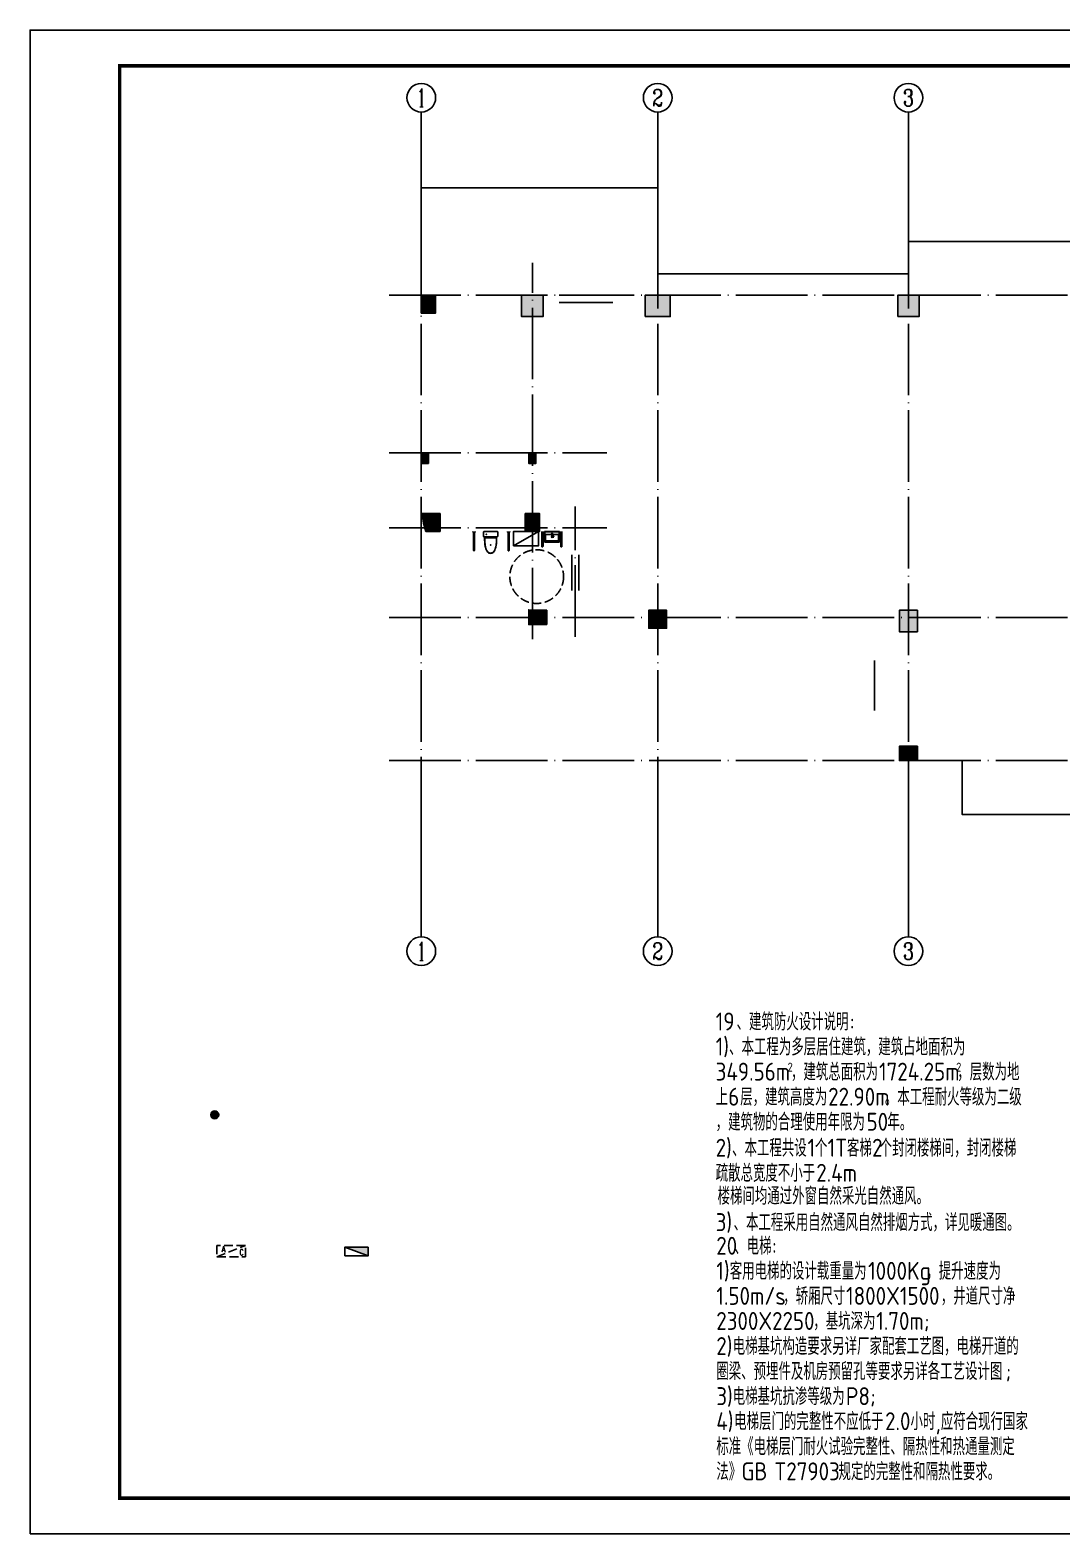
# Model space of a CAD drawing. Extents: x -1041549 to 749950, y -354245 to 17554.
# Drawn here: x -850862 to -822053, y -142205 to -100205 of the extents above; entities that cross this region are included whole.
import ezdxf
from ezdxf.enums import TextEntityAlignment as Align

# ---------------------------------------------------------------- set-up
doc = ezdxf.new("R2010")
doc.units = 0
doc.header["$LTSCALE"] = 1000
doc.header["$MEASUREMENT"] = 0
for name, pattern in [('__DASH', [0.35, 0.25, -0.1]), ('DASH', [0.35, 0.25, -0.1]), ('DOTE', [2.42, 2, -0.2, 0.02, -0.2])]:
    doc.linetypes.add(name, pattern=pattern)
for name, color, linetype in [('8', 8, 'Continuous'), ('A_EQPM_TACC(洁具)', 8, 'Continuous'), ('A_HDWR(配件)', 1, 'Continuous'), ('AXIS', 3, 'Continuous'), ('AXIS_TEXT', 7, 'Continuous'), ('DOTE', 1, 'Continuous'), ('K+T', 252, 'Continuous'), ('PUB_HATCH', 8, 'Continuous'), ('PUB_TEXT', 7, 'Continuous'), ('PUB_TITLE', 4, 'Continuous'), ('WALL', 4, 'Continuous'), ('XF-消火栓', 7, 'Continuous'), ('排水', 8, 'Continuous'), ('柱线', 2, 'Continuous')]:
    doc.layers.add(name, color=color, linetype=linetype)
doc.styles.add('_TCH_AXIS', font='COMPLEX', dxfattribs={"bigfont": 'GBCBIG'})
doc.styles.add('COMPLEX', font='COMPLEX')
doc.styles.add('pm-PLa4-6$0$PM$0$DIM_FONT', font='SIMPLEX', dxfattribs={"width": 0.8, "bigfont": 'GBCBIG'})
doc.styles.get("Standard").update_dxf_attribs({"font": 'gbenor.shx', "bigfont": 'gbcbig.shx'})

# ---------------------------------------------------------------- blocks, each defined once
blk = doc.blocks.new('A$C66D56BDA')
at = {"layer": 'PUB_HATCH'}
for points in [[(0, 100), (400, 100), (400, 600), (0, 600)], [(3400, 600), (2800, 600), (2800, 0), (3400, 0)], [(6250, 0), (6950, 0), (6950, 600), (6250, 600)], [(13300, 0), (13900, 0), (13900, 600), (13300, 600)], [(20300, 0), (20900, 0), (20900, 600), (20300, 600)], [(27275, 0), (27925, 0), (27925, 600), (27275, 600)], [(30200, 100), (30700, 100), (30700, 600), (30200, 600)], [(3300, -5500), (2900, -5500), (2900, -6000), (3300, -6000)], [(27850, -6300), (27850, -5700), (27350, -5700), (27350, -6300)], [(30700, -6200), (30700, -5700), (30300, -5700), (30300, -6200)], [(30700, -8450), (30700, -7950), (30300, -7950), (30300, -8450)], [(3500, -8600), (3500, -8200), (3000, -8185), (3000, -8600)], [(6850, -8700), (6850, -8200), (6350, -8200), (6350, -8700)], [(13850, -8800), (13850, -8200), (13350, -8200), (13350, -8800)], [(20850, -8800), (20850, -8200), (20350, -8200), (20350, -8800)], [(27950, -8550), (27950, -8050), (27350, -8050), (27350, -8550)]]:
    blk.add_hatch(color=7, dxfattribs=at).paths.add_polyline_path(points)
blk.add_solid([(24, -5500), (525, -5500), (125, -6000), (525, -6000)])
at = {"layer": 'WALL'}
for points in [[(0, 100), (400, 100), (400, 600), (0, 600)], [(3400, 600), (2800, 600), (2800, 0), (3400, 0)], [(6250, 0), (6950, 0), (6950, 600), (6250, 600)], [(13300, 0), (13900, 0), (13900, 600), (13300, 600)], [(20300, 0), (20900, 0), (20900, 600), (20300, 600)], [(27275, 0), (27925, 0), (27925, 600), (27275, 600)], [(3300, -5500), (2900, -5500), (2900, -6000), (3300, -6000)], [(27850, -6300), (27850, -5700), (27350, -5700), (27350, -6300)], [(30700, -6200), (30700, -5700), (30300, -5700), (30300, -6200)], [(30700, -8450), (30700, -7950), (30300, -7950), (30300, -8450)], [(3500, -8600), (3500, -8200), (3000, -8185), (3000, -8600)], [(6850, -8700), (6850, -8200), (6350, -8200), (6350, -8700)], [(13850, -8800), (13850, -8200), (13350, -8200), (13350, -8800)], [(20850, -8800), (20850, -8200), (20350, -8200), (20350, -8800)], [(27950, -8550), (27950, -8050), (27350, -8050), (27350, -8550)]]:
    blk.add_lwpolyline(points, close=True, dxfattribs=at)
blk.add_lwpolyline([(125, -6000), (525, -6000), (525, -5500), (24, -5500, 0.039187), (125, -6000, -0.123047)], format="xyb", dxfattribs=at)
blk = doc.blocks.new('saadbadb')
h = blk.add_hatch(color=256)
h.dxf.hatch_style = 1
h.paths.add_polyline_path([(-222370, -64688), (-221870, -64688), (-221870, -65088), (-222370, -65088)])
at = {"layer": 'WALL'}
blk.add_lwpolyline([(-222370, -64688), (-221870, -64688), (-221870, -65088), (-222370, -65088)], close=True, dxfattribs=at)
blk = doc.blocks.new('$lvtry$00000208')
at = {"color": 0, "ltscale": 100}
for p, q in [((200, -165, 0), (-200, -165, 0)), ((185, -192, 0), (-185, -192, 0))]:
    blk.add_line(p, q, dxfattribs=at)
at = {"elevation": 0}
blk.add_lwpolyline([(186, -199, -0.296302), (200, -165, 0.414214), (225, -140), (225, -25, 0.414214), (200, 0), (-200, 0, 0.414214), (-225, -25), (-225, -140, 0.413282), (-200, -165, -0.238932), (-185, -192), (-186, -208), (-186, -232), (-185, -282), (-184, -322), (-182, -348), (-180, -374), (-176, -409), (-172, -439), (-168, -459), (-163, -482), (-147, -538), (-129, -583, 0.10752), (-88, -643, 0.100512), (-43, -668), (0, -680), (35, -671), (67, -658), (94, -637), (115, -610), (132, -576), (145, -543), (159, -496), (177, -405), (179, -383), (182, -346), (185, -285)], format="xyb", close=True, dxfattribs=at)
blk.add_lwpolyline([(186, -202), (186, -199)], dxfattribs=at)
at = {"color": 0, "ltscale": 100}
for points in [[(-181, -191, 0), (-181, -230, 0), (-181, -261, 0), (-179, -322, 0), (-177, -353, 0), (-171, -414, 0), (-166, -444, 0), (-156, -490, 0), (-152, -505, 0), (-145, -528, 0), (-143, -535, 0), (-139, -546, 0), (-137, -550, 0), (-135, -558, 0), (-133, -562, 0), (-129, -573, 0), (-125, -580, 0), (-118, -594, 0), (-115, -601, 0), (-106, -614, 0), (-102, -620, 0), (-93, -632, 0), (-87, -637, 0), (-79, -644, 0), (-76, -646, 0), (-71, -650, 0), (-67, -652, 0), (-61, -655, 0), (-58, -657, 0), (-51, -660, 0), (-48, -661, 0), (-37, -665, 0), (-30, -667, 0), (-14, -671, 0), (-7, -673, 0), (1, -675, 0)], [(181, -191, 0), (181, -230, 0), (181, -261, 0), (179, -322, 0), (177, -353, 0), (171, -414, 0), (166, -444, 0), (156, -490, 0), (152, -505, 0), (145, -528, 0), (143, -535, 0), (139, -546, 0), (137, -550, 0), (135, -558, 0), (133, -562, 0), (129, -573, 0), (125, -580, 0), (118, -594, 0), (115, -601, 0), (106, -614, 0), (102, -620, 0), (93, -632, 0), (87, -637, 0), (79, -644, 0), (76, -646, 0), (71, -650, 0), (67, -652, 0), (61, -655, 0), (58, -657, 0), (51, -660, 0), (48, -661, 0), (37, -665, 0), (30, -667, 0), (14, -671, 0), (7, -673, 0), (-1, -675, 0)]]:
    blk.add_open_spline(points, degree=3, knots=[0, 0, 0, 0, 92.762674, 92.762674, 185.525347, 185.525347, 278.288021, 278.288021, 324.669358, 324.669358, 347.860026, 347.860026, 359.45536, 359.45536, 371.050694, 371.050694, 394.241363, 394.241363, 417.432031, 417.432031, 440.6227, 440.6227, 463.813368, 463.813368, 475.408702, 475.408702, 487.004036, 487.004036, 498.599371, 498.599371, 510.194705, 510.194705, 533.385373, 533.385373, 556.576042, 556.576042, 556.576042, 556.576042], dxfattribs=at)
at = {"color": 0}
for p in [(-129, -83, 0), (-1, -421, 0)]:
    blk.add_point(p, dxfattribs=at)
blk = doc.blocks.new('A$C28C46A41')
at = {"layer": 'A_EQPM_TACC(洁具)'}
for p, q in [((17, -25), (523, -25)), ((17, -55), (523, -55)), ((17, -988), (523, -988)), ((17, -1018), (523, -1018))]:
    blk.add_line(p, q, dxfattribs=at)
for points in [[(0, -8), (17, -8), (17, -72), (0, -72)], [(0, -970), (17, -970), (17, -1035), (0, -1035)]]:
    blk.add_lwpolyline(points, dxfattribs=at)
for centre in [(523, -40), (523, -1003)]:
    blk.add_arc(centre, 15, 270, 90.0004, dxfattribs=at)
at = {"layer": 'A_EQPM_TACC(洁具)', "xscale": -0.9000000000000001, "yscale": 0.9000000000000001, "zscale": 0.9000000000000005, "rotation": 90}
blk.add_blockref('$lvtry$00000208', (0, -502, 0), dxfattribs=at)
blk = doc.blocks.new('wsac')
at = {"layer": 'A_EQPM_TACC(洁具)'}
for p, q in [((3654750, 3565872), (3654750, 3565719)), ((3654908, 3565888), (3654767, 3565888)), ((3654915, 3565916), (3654905, 3565877)), ((3654917, 3565874), (3654905, 3565877)), ((3654915, 3565916), (3654928, 3565912)), ((3654928, 3565912), (3654917, 3565874)), ((3654930, 3565888), (3654921, 3565888)), ((3654926, 3565900), (3654962, 3565806)), ((3654938, 3565905), (3654975, 3565811)), ((3655091, 3565888), (3654945, 3565888)), ((3654975, 3565811), (3654962, 3565806)), ((3655107, 3565872), (3655107, 3565719)), ((3655091, 3565703), (3654767, 3565703))]:
    blk.add_line(p, q, dxfattribs=at)
for points in [[(3654731, 3565968), (3655125, 3565968, -0.414214), (3655141, 3565952), (3655141, 3565688, -0.414214), (3655125, 3565672), (3654731, 3565672, -0.414214), (3654715, 3565688), (3654715, 3565952, -0.414214)], [(3654730, 3565701), (3654730, 3565939, -0.414214), (3654747, 3565955), (3655111, 3565955, -0.414214), (3655127, 3565939), (3655127, 3565701, -0.414214), (3655111, 3565685), (3654747, 3565685, -0.414214)]]:
    blk.add_lwpolyline(points, format="xyb", close=True, dxfattribs=at)
for radius in [19.6, 15.6]:
    blk.add_circle((3654929, 3565819), radius, dxfattribs=at)
for centre, radius, start, end in [((3654767, 3565872), 16.4, 90, 180), ((3654928, 3565912), 12.9, 254.4287, 164.4287), ((3655091, 3565872), 16.4, 0, 90), ((3654767, 3565719), 16.4, 180, 270), ((3655091, 3565719), 16.4, 270, 0)]:
    blk.add_arc(centre, radius, start, end, dxfattribs=at)
for p in [(3654928, 3565912), (3654929, 3565819)]:
    blk.add_point(p, dxfattribs=at)
blk = doc.blocks.new('A$C4E285741')
at = {"layer": 'A_EQPM_TACC(洁具)'}
for points in [[(0, 837), (414, 837)], [(414, 803), (0, 803)], [(0, 307), (414, 307)], [(414, 274), (0, 274)]]:
    blk.add_lwpolyline(points, dxfattribs=at)
for centre in [(413, 820), (413, 291)]:
    blk.add_arc(centre, 16.7, 271.7291, 88.2709, dxfattribs=at)
at = {"layer": 'A_HDWR(配件)', "xscale": -1, "rotation": 90}
blk.add_blockref('wsac', (3565968, 3655479), dxfattribs=at)
blk = doc.blocks.new('_AXISO')
blk.add_circle((0, 0), 0.5)
at = {"layer": 'AXIS_TEXT', "style": 'COMPLEX', "width": 1.041667}
blk.add_attdef('A', text='', height=0.56, dxfattribs=at).set_placement((-0.25, -0.28), (0.25, -0.28), align=Align.FIT)
blk = doc.blocks.new('A$C376D424F')
at = {"layer": '排水'}
h = blk.add_hatch(dxfattribs=at)
h.set_pattern_fill('饰面砖', color=256, scale=10, style=0)
h.set_pattern_definition([(90, (-226788.71, -47449.235), (-20, 1e-15), [])])
h.paths.add_polyline_path([(2, 53, 1), (112, 53, 1)])
blk.add_circle((57, 53), 55, dxfattribs=at)
blk = doc.blocks.new('SEFGGG')
at = {"color": 1, "linetype": '__DASH'}
blk.add_line((305608, -1959560), (306408, -1959240), dxfattribs=at)
blk.add_lwpolyline([(305608, -1959240), (305608, -1959560), (306408, -1959560), (306408, -1959240)], close=True, dxfattribs=at)
at = {"color": 1, "linetype": '__DASH', "style": 'pm-PLa4-6$0$PM$0$DIM_FONT', "width": 0.8}
for s, p in [('A', (305742, -1959430)), ('C', (306239, -1959517))]:
    blk.add_text(s, height=164, dxfattribs=at).set_placement(p)
blk = doc.blocks.new('FETWET')
at = {"layer": 'XF-消火栓'}
blk.add_hatch(color=256, dxfattribs=at).paths.add_polyline_path([(327258, -1920243), (326608, -1920243), (327258, -1920483)])
at = {"layer": 'XF-消火栓', "lineweight": 25}
blk.add_line((326608, -1920243), (327258, -1920483), dxfattribs=at)
at = {"layer": 'XF-消火栓'}
blk.add_lwpolyline([(326608, -1920483), (327258, -1920483), (327258, -1920243), (326608, -1920243)], close=True, dxfattribs=at)
blk.add_blockref('SEFGGG', (17429, 39052))
at = {"layer": '排水', "xscale": 2, "yscale": 2, "zscale": 1.5}
blk.add_blockref('A$C376D424F', (322865, -1916649), dxfattribs=at)
at = {"layer": 'PUB_TEXT'}
for s, height, p in [('19', 500, (336964, -1914187)), ('、建筑防火设计说明', 482.3, (337548, -1914187)), (':', 500, (340707, -1914187)), ('1)', 500, (336964, -1914887)), ('、本工程为多层居住建筑，建筑占地面积为', 482.27, (337339, -1914887)), ('349.56m', 500, (336964, -1915587)), ('2', 250, (338972, -1915337)), ('，建筑总面积为', 482.3, (339067, -1915587)), ('1724.25m', 500, (341524, -1915587)), ('2', 250, (343679, -1915337)), ('，层数为地', 482.3, (343710, -1915587)), ('上', 482, (336964, -1916287)), ('6', 500, (337315, -1916287)), ('层，建筑高度为', 482.3, (337649, -1916287)), ('22.90m', 500, (340106, -1916287)), ('。本工程耐火等级为二级', 482.27, (341689, -1916287)), ('，建筑物的合理使用年限为', 482.27, (336964, -1916987)), ('年。', 482.3, (341760, -1916987)), ('50', 500, (341177, -1916987)), ('2)', 500, (336964, -1917712)), ('、本工程共设', 482.3, (337423, -1917712)), ('1', 500, (339529, -1917712)), ('个', 482, (339737, -1917712)), ('1T', 500, (340088, -1917712)), ('客梯', 482.3, (340630, -1917712)), ('2', 500, (341332, -1917712)), ('个封闭楼梯间，封闭楼梯', 482.27, (341541, -1917712)), ('疏散总宽度不小于', 482.3, (336964, -1918412)), ('2.4m', 500, (339773, -1918412)), ('楼梯间均通过外窗自然采光自然通风。', 482.27, (337017, -1919053)), ('3)', 500, (336964, -1919791)), ('、本工程采用自然通风自然排烟方式，详见暖通图。', 482.27, (337464, -1919791)), ('20', 500, (336982, -1920450)), ('、电梯', 482.3, (337482, -1920450)), (':', 500, (338535, -1920450)), ('1)', 500, (336982, -1921150)), ('客用电梯的设计载重量为', 482.27, (337357, -1921150)), ('1000Kg', 500, (341219, -1921150)), ('，提升速度为', 482.3, (342846, -1921150)), ('1.50m/s', 500, (336982, -1921850)), ('，轿厢尺寸', 482.3, (338849, -1921850)), ('1800X1500', 500, (340604, -1921850)), ('，井道尺寸净', 482.3, (343250, -1921850)), ('2300X2250', 500, (336982, -1922550)), ('，基坑深为', 482.3, (339690, -1922550)), ('1.70m;', 500, (341446, -1922550)), ('2)', 500, (336982, -1923250)), ('电梯基坑构造要求另详厂家配套工艺图，电梯开道的', 482.27, (337440, -1923250)), ('圈梁、预埋件及机房预留孔等要求另详各工艺设计图', 482.27, (336982, -1923950)), (';', 500, (345056, -1923950)), ('3)', 500, (336982, -1924650)), ('电梯基坑抗渗等级为', 482.3, (337440, -1924650)), ('P8;', 500, (340600, -1924650)), ('4)', 500, (336982, -1925350)), ('电梯层门的完整性不应低于', 482.27, (337482, -1925350)), ('2.0', 500, (341695, -1925350)), ('小时', 482.3, (342403, -1925350)), ('应符合现行国家', 482.3, (343251, -1925350)), ('标准《电梯层门耐火试验完整性、隔热性和热通量测定', 482.27, (336982, -1926050)), (',', 500, (343105, -1925350)), ('法》', 482.3, (336982, -1926750)), ('GB', 500, (337684, -1926750)), ('T27903', 500, (338601, -1926750)), ('规定的完整性和隔热性要求。', 482.27, (340394, -1926750))]:
    blk.add_text(s, height=height, dxfattribs=at).set_placement(p)
blk = doc.blocks.new('首层墙柱模板')
at = {"layer": '柱线', "color": 6}
for points in [[(-1105943, -453479), (-1105543, -453479), (-1105543, -452979), (-1105943, -452979)], [(-1103143, -453579), (-1102543, -453579), (-1102543, -452979), (-1103143, -452979)], [(-1099693, -453579), (-1098993, -453579), (-1098993, -452979), (-1099693, -452979)], [(-1092643, -453579), (-1092043, -453579), (-1092043, -452979), (-1092643, -452979)], [(-1085643, -453579), (-1085043, -453579), (-1085043, -452979), (-1085643, -452979)], [(-1078668, -453579), (-1078018, -453579), (-1078018, -452979), (-1078668, -452979)], [(-1075743, -453479), (-1075243, -453479), (-1075243, -452979), (-1075743, -452979)], [(-1103043, -459579), (-1102643, -459579), (-1102643, -459079), (-1103043, -459079)], [(-1078593, -459879), (-1078093, -459879), (-1078093, -459279), (-1078593, -459279)], [(-1075643, -459779), (-1075243, -459779), (-1075243, -459279), (-1075643, -459279)], [(-1075643, -462029), (-1075243, -462029), (-1075243, -461529), (-1075643, -461529)], [(-1102943, -462179), (-1102543, -462179), (-1102543, -461779), (-1102943, -461764)], [(-1099593, -462279), (-1099093, -462279), (-1099093, -461779), (-1099593, -461779)], [(-1092593, -462379), (-1092093, -462379), (-1092093, -461779), (-1092593, -461779)], [(-1085593, -462379), (-1085093, -462379), (-1085093, -461779), (-1085593, -461779)], [(-1078593, -462129), (-1077993, -462129), (-1077993, -461629), (-1078593, -461629)], [(-1092593, -465979), (-1092093, -465979), (-1092093, -465579), (-1092593, -465579)], [(-1085593, -465979), (-1085093, -465979), (-1085093, -465579), (-1085593, -465579)], [(-1078593, -465979), (-1078093, -465979), (-1078093, -465579), (-1078593, -465579)], [(-1075743, -465979), (-1075243, -465979), (-1075243, -465579), (-1075743, -465579)]]:
    blk.add_lwpolyline(points, close=True, dxfattribs=at)
for points in [[(-1105418, -459079), (-1105919, -459079)], [(-1105818, -459579), (-1105844, -459479), (-1105878, -459351), (-1105919, -459079)], [(-1105418, -459079), (-1105418, -459579), (-1105818, -459579)]]:
    blk.add_lwpolyline(points, dxfattribs=at)
blk = doc.blocks.new('A$Cddbe6e4a')
blk.add_blockref('首层墙柱模板', (1105943, 465979))

msp = doc.modelspace()

# ---------------------------------------------------------------- linework, layer by layer
for p, q in [((-836088.4, -107609.1), (-834588.4, -107609.1)), ((-836088.4, -107809.1), (-834588.4, -107809.1)), ((-835738.4, -114859.1), (-835738.4, -115859.1)), ((-835538.4, -115859.1), (-835538.4, -114859.1))]:
    msp.add_line(p, q)
for points in [[(-839938.4, -107609.1), (-839938.4, -104609.1), (-833338.4, -104609.1), (-833338.4, -107609.1)], [(-826338.4, -107609.1), (-826338.4, -106109.1), (-819338.4, -106109.1), (-819338.4, -107609.1)], [(-824838.4, -120609.1), (-824838.4, -122109.1), (-820838.4, -122109.1), (-820838.4, -120609.1)]]:
    msp.add_lwpolyline(points)
at = {"color": 8}
for points in [[(-839938.4, -112009.1), (-839738.4, -112009.1), (-839738.4, -112309.1), (-839938.4, -112309.1)], [(-836938.4, -112009.1), (-836738.4, -112009.1), (-836738.4, -112309.1), (-836938.4, -112309.1)]]:
    msp.add_lwpolyline(points, close=True, dxfattribs=at)
for points in [[(-839938.4, -112009.1), (-839738.4, -112009.1), (-839938.4, -112309.1), (-839738.4, -112309.1)], [(-836938.4, -112009.1), (-836738.4, -112009.1), (-836938.4, -112309.1), (-836738.4, -112309.1)]]:
    msp.add_solid(points)
at = {"layer": '8', "linetype": 'DASH'}
msp.add_circle((-836716.4, -115468.8), 750, dxfattribs=at)
at = {"layer": 'A_EQPM_TACC(洁具)'}
msp.add_line((-837362.8, -114609.1), (-836662.8, -114204.6), dxfattribs=at)
msp.add_lwpolyline([(-837362.8, -114609.1), (-837362.8, -114209.1), (-836662.8, -114209.1), (-836662.8, -114609.1)], close=True, dxfattribs=at)
at = {"layer": 'AXIS'}
for p, q in [((-839938.4, -106709.1), (-839938.4, -102494)), ((-833338.4, -106709.1), (-833338.4, -102494)), ((-826338.4, -106709.1), (-826338.4, -102494)), ((-839938.4, -122505.2), (-839938.4, -125530.2)), ((-833338.4, -122505.2), (-833338.4, -125530.2)), ((-826338.4, -122505.2), (-826338.4, -125530.2))]:
    msp.add_line(p, q, dxfattribs=at)
at = {"layer": 'DOTE', "linetype": 'DOTE'}
for p, q in [((-839938.4, -122505.2), (-839938.4, -106709.1)), ((-836838.4, -117219.4), (-836838.4, -106709.1)), ((-833338.4, -122505.2), (-833338.4, -106709.1)), ((-826338.4, -122505.2), (-826338.4, -106709.1)), ((-840838.4, -107609.1), (-808338.4, -107609.1)), ((-840838.4, -112009.1), (-834761.3, -112009.1)), ((-835638.4, -117150.8), (-835638.4, -113509.7)), ((-840838.4, -114109.1), (-834761.3, -114109.1)), ((-840838.4, -116609.1), (-808338.4, -116609.1)), ((-840838.4, -120609.1), (-808338.4, -120609.1))]:
    msp.add_line(p, q, dxfattribs=at)
at = {"layer": 'K+T'}
msp.add_line((-827288.4, -119209.1), (-827288.4, -117809.1), dxfattribs=at)
msp.add_lwpolyline([(-833338.4, -107609.1), (-833338.4, -107009.1), (-826338.4, -107009.1), (-826338.4, -107609.1)], dxfattribs=at)
at = {"layer": 'PUB_TITLE'}
msp.add_lwpolyline([(-850861.7, -142205.3), (-791461.7, -142205.3), (-791461.7, -100205.3), (-850861.7, -100205.3)], close=True, dxfattribs=at)
at = {"layer": 'PUB_TITLE', "const_width": 100}
msp.add_lwpolyline([(-848361.7, -141205.3), (-792461.7, -141205.3), (-792461.7, -101205.3), (-848361.7, -101205.3)], close=True, dxfattribs=at)

# ---------------------------------------------------------------- block references
for name, p in [('A$C66D56BDA', (-839938.4, -108209.1)), ('A$Cddbe6e4a', (-839938.4, -120609.1)), ('saadbadb', (-604218.6, -55520.6)), ('FETWET', (-1168684.2, 1786042.5))]:
    msp.add_blockref(name, p)
at = {"layer": 'A_EQPM_TACC(洁具)', "xscale": -1, "rotation": 90}
for name, p in [('A$C28C46A41', (-838505.6, -114209.1)), ('A$C4E285741', (-835737.6, -114209.1))]:
    msp.add_blockref(name, p, dxfattribs=at)
at = {"layer": 'AXIS'}
ref = msp.add_blockref('_AXISO', (-839938.4, -102094), dxfattribs=dict(at, xscale=800, yscale=800, zscale=800))
ref.add_attrib('A', '1', dxfattribs={"layer": 'AXIS_TEXT', "height": 514.7, "style": '_TCH_AXIS'}).set_placement((-840048.7, -102351.4), (-839828.1, -102351.4), align=Align.FIT)
ref = msp.add_blockref('_AXISO', (-833338.4, -102094), dxfattribs=dict(at, xscale=800, yscale=800, zscale=800))
ref.add_attrib('A', '2', dxfattribs={"layer": 'AXIS_TEXT', "height": 465.9, "style": '_TCH_AXIS'}).set_placement((-833493.7, -102327), (-833183.1, -102327), align=Align.FIT)
ref = msp.add_blockref('_AXISO', (-826338.4, -102094), dxfattribs=dict(at, xscale=800, yscale=800, zscale=800))
ref.add_attrib('A', '3', dxfattribs={"layer": 'AXIS_TEXT', "height": 465.9, "style": '_TCH_AXIS'}).set_placement((-826493.7, -102327), (-826183.1, -102327), align=Align.FIT)
ref = msp.add_blockref('_AXISO', (-839938.4, -125930.2), dxfattribs=dict(at, xscale=800, yscale=800, zscale=800))
ref.add_attrib('A', '1', dxfattribs={"layer": 'AXIS_TEXT', "height": 514.7, "style": '_TCH_AXIS'}).set_placement((-840048.7, -126187.6), (-839828.1, -126187.6), align=Align.FIT)
ref = msp.add_blockref('_AXISO', (-833338.4, -125930.2), dxfattribs=dict(at, xscale=800, yscale=800, zscale=800))
ref.add_attrib('A', '2', dxfattribs={"layer": 'AXIS_TEXT', "height": 465.9, "style": '_TCH_AXIS'}).set_placement((-833493.7, -126163.2), (-833183.1, -126163.2), align=Align.FIT)
ref = msp.add_blockref('_AXISO', (-826338.4, -125930.2), dxfattribs=dict(at, xscale=800, yscale=800, zscale=800))
ref.add_attrib('A', '3', dxfattribs={"layer": 'AXIS_TEXT', "height": 465.9, "style": '_TCH_AXIS'}).set_placement((-826493.7, -126163.2), (-826183.1, -126163.2), align=Align.FIT)

doc.saveas('drawing.dxf')
